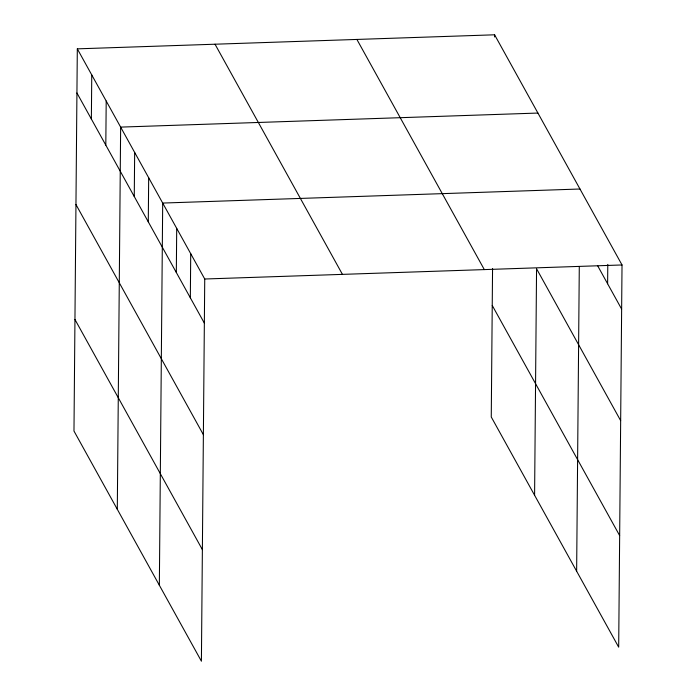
<?xml version="1.0" encoding="UTF-8"?>
<svg xmlns="http://www.w3.org/2000/svg" width="696" height="696" viewBox="0 0 696 696"><rect width="100%" height="100%" fill="white"/><g stroke="black" fill="none" stroke-linecap="round" stroke-linejoin="round"><path stroke-width="1.04" d="M77.317 48.85L73.976 431.041L201.405 661.2L204.737 279.009L77.317 48.85L494.595 34.8L622.024 264.959L618.683 647.149L491.263 416.991L492.559 268.56M91.367 119.059L91.759 74.933M105.809 145.142L106.201 101.016M117.302 509.298L120.643 127.107L537.921 113.056M134.267 196.542L134.659 152.424M148.283 221.859L148.674 177.741M159.349 585.249L162.69 203.058L579.968 189.007M176.323 272.501L176.706 228.375M190.339 297.818L190.721 253.692M494.578 36.949L494.595 34.8M534.589 495.248L536.564 268.743L620.658 420.645M576.636 571.198L579.289 266.707M607.617 283.768L607.791 264.393M204.737 279.009L622.024 264.959M597.751 265.95L621.632 309.085M356.891 39.437L484.32 269.596M492.237 305.431L619.658 535.589M215.02 44.213L342.441 274.372M76.934 92.977L204.354 323.135M75.96 204.537L203.38 434.695M74.951 319.481L202.371 549.64"/></g></svg>
